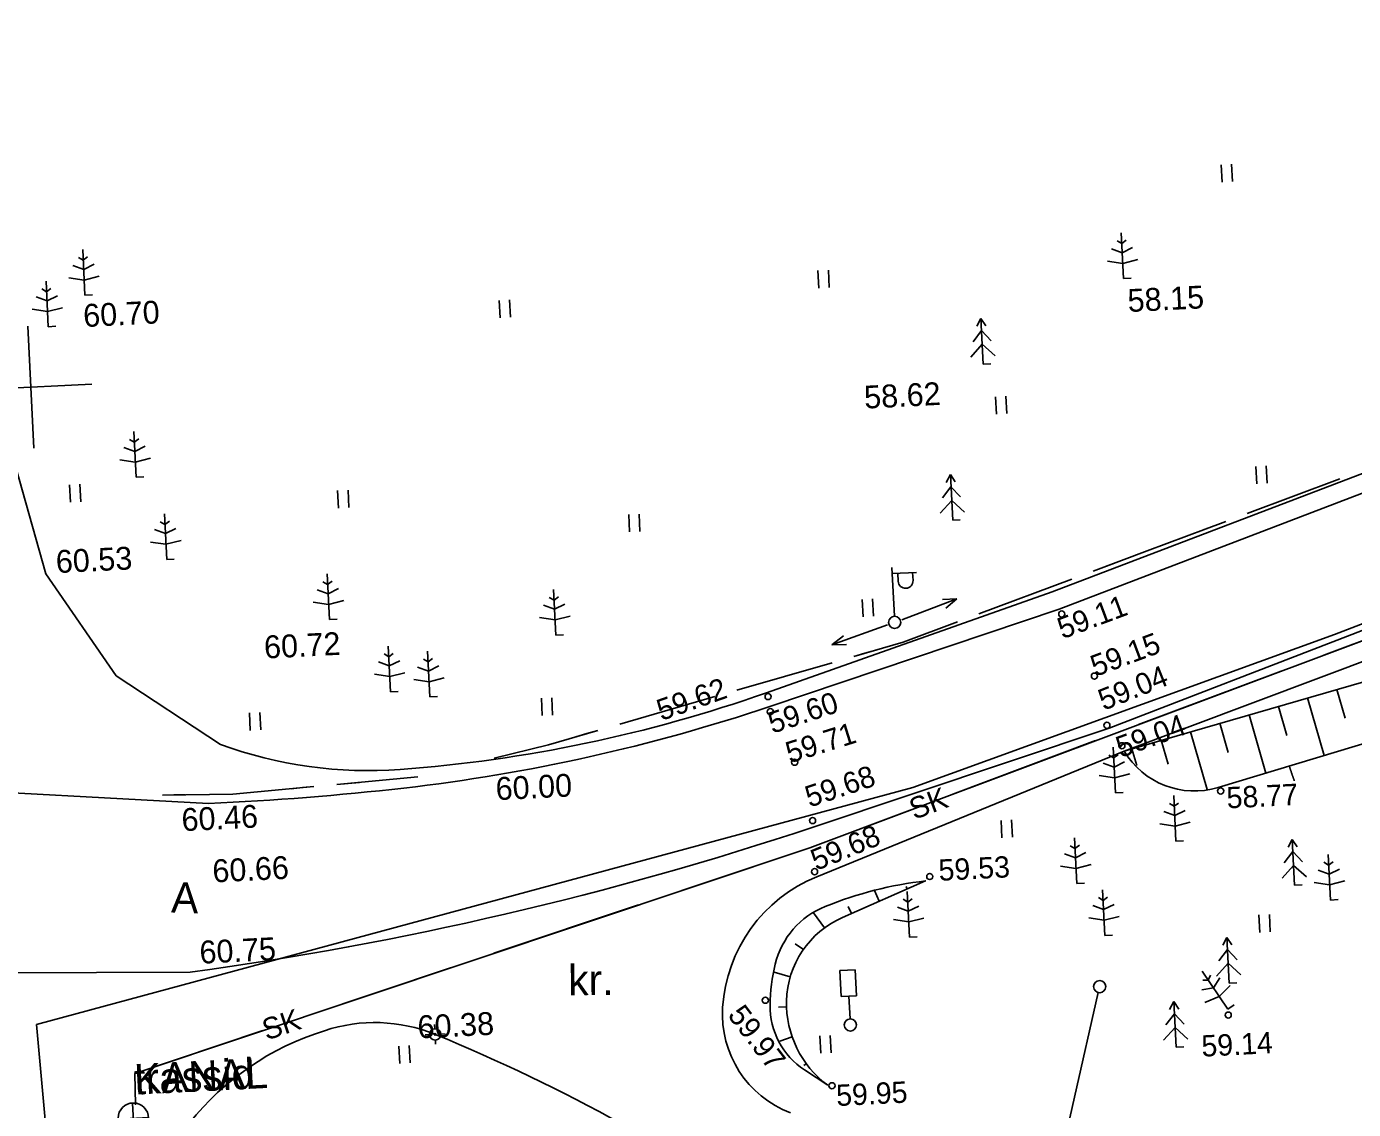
# Model space of a CAD drawing. Extents: x 15024 to 646000, y 15553 to 6459000.
# Drawn here: x 641279.1 to 641322.63, y 6455082.32 to 6455117.85 of the extents above; entities that cross this region are included whole.
import ezdxf

# ---------------------------------------------------------------- set-up
doc = ezdxf.new("R2010")
doc.units = 0
for name, color, linetype in [('ALUSVORK', 7, 'Continuous'), ('ASFBET', 7, 'Continuous'), ('Default', 7, 'Continuous'), ('HALJASTUS', 7, 'Continuous'), ('HORISONTAALID', 7, 'Continuous'), ('KAEVUD', 7, 'Continuous'), ('KANAL', 7, 'Continuous'), ('KORGUSED', 7, 'Continuous'), ('KPKAABEL', 7, 'Continuous'), ('MAPGRID', 7, 'Continuous'), ('POINT', 7, 'Continuous'), ('POSTID', 7, 'Continuous'), ('PUUD', 7, 'Continuous'), ('VALLID', 7, 'Continuous'), ('VESI', 7, 'Continuous'), ('ZZYYTRASSID', 7, 'Continuous')]:
    doc.layers.add(name, color=color, linetype=linetype)

# ---------------------------------------------------------------- blocks, each defined once
blk = doc.blocks.new('LAT11')
at = {"layer": 'Default'}
for p, q in [((0, 25), (0, 225)), ((0, 200), (100, 200)), ((22.7, 167.9), (22.7, 200)), ((83.9, 167.9), (83.9, 200))]:
    blk.add_line(p, q, dxfattribs=at)
blk.add_circle((0, 0), 25, dxfattribs=at)
blk.add_arc((53.3, 167.9), 30.6, 180, 0, dxfattribs=at)
blk = doc.blocks.new('NOOLM')
at = {"layer": 'Default'}
for p, q in [((25, 0), (218.4, 0)), ((218.4, 0), (173.3, 15)), ((218.4, 0), (173.3, -14.8))]:
    blk.add_line(p, q, dxfattribs=at)
blk = doc.blocks.new('LIIKLUSM')
at = {"layer": 'Default'}
for p, q in [((-25, 95), (-25, 180)), ((25, 95), (25, 180)), ((0, 20), (0, 95))]:
    blk.add_line(p, q, dxfattribs=at)
blk.add_circle((0, 0), 20, dxfattribs=at)
at = {"layer": 'POSTID'}
for points in [[(25, 180), (-25, 180)], [(25, 95), (-25, 95)]]:
    blk.add_lwpolyline(points, dxfattribs=at)
blk = doc.blocks.new('PM_1')
at = {"layer": 'Default'}
for p, q in [((0, 300), (0, 0)), ((0, 170), (-70, 200)), ((0, 230), (-30, 250)), ((30, 250), (0, 230)), ((70, 200), (0, 170)), ((-100, 120), (0, 100)), ((0, 100), (100, 120)), ((0, 0), (50, 0))]:
    blk.add_line(p, q, dxfattribs=at)
blk = doc.blocks.new('PK')
at = {"layer": 'Default'}
for p, q in [((0, 300), (-30, 250)), ((30, 250), (0, 300)), ((0, 300), (0, 0)), ((0, 220), (-60, 150)), ((60, 150), (0, 220)), ((0, 130), (-80, 50)), ((80, 50), (0, 130)), ((0, 0), (50, 0))]:
    blk.add_line(p, q, dxfattribs=at)
blk = doc.blocks.new('SPUNKT')
at = {"layer": 'Default'}
for p, q in [((-37.5, 0), (-65, 0)), ((0, 37.5), (0, 65)), ((37.5, 0), (65, 0)), ((0, -37.5), (0, -65))]:
    blk.add_line(p, q, dxfattribs=at)
for radius in [37.5, 5]:
    blk.add_circle((0, 0), radius, dxfattribs=at)
blk = doc.blocks.new('POINT_DISPLAY')
at = {"layer": 'Default'}
blk.add_line((0, 0), (0, 0), dxfattribs=at)
blk = doc.blocks.new('CROSS01')
at = {"layer": 'Default'}
for p, q in [((0, 400), (0, -400)), ((-400, 0), (400, 0))]:
    blk.add_line(p, q, dxfattribs=at)
blk = doc.blocks.new('HEIN_1')
at = {"layer": 'Default'}
for p, q in [((-23.4, 38), (-23.4, -38.1)), ((22.1, 38), (22.1, -38.1))]:
    blk.add_line(p, q, dxfattribs=at)
blk = doc.blocks.new('KK')
at = {"layer": 'Default'}
for p, q in [((0, -100), (0, 100)), ((-100, 0), (100, 0))]:
    blk.add_line(p, q, dxfattribs=at)
blk.add_circle((0, 0), 100, dxfattribs=at)
blk = doc.blocks.new('_U65')
at = {"layer": 'KANAL'}
for p, q in [((3968.5, 1277.3), (4445, 1428.9)), ((3349.1, 1080.2), (3825.6, 1231.8)), ((2729.7, 883.2), (3206.2, 1034.8)), ((2251.8, 731.1), (2586.8, 837.7)), ((1825.8, 612), (2251.8, 731.1)), ((1199.7, 437.1), (1681.3, 571.7)), ((573.7, 262.2), (1055.3, 396.8)), ((3.2, 102.8), (429.2, 221.8)), ((0, 0), (3.2, 102.8))]:
    blk.add_line(p, q, dxfattribs=at)
at = {"layer": 'ZZYYTRASSID'}
blk.add_lwpolyline([(0, 0), (3.2, 102.8), (2251.8, 731.1), (6161.7, 1975.1), (7237.3, 2313.5), (11421.1, 3574.6), (15570.3, 4813.9), (20624, 6390)], dxfattribs=at)
at = {"layer": 'KANAL'}
for rotation, p in [(17.6498, (2599, 804.8)), (15.6118, (440.3, 188.6))]:
    blk.add_text('SK', height=70, rotation=rotation, dxfattribs=at).set_placement(p)
at = {"layer": 'ZZYYTRASSID'}
for s in ['trassid', 'KANAL']:
    blk.add_text(s, height=100, dxfattribs=at).set_placement((0, 33.3))

msp = doc.modelspace()

# ---------------------------------------------------------------- linework, layer by layer
at = {"layer": 'ASFBET'}
for points in [[(641483.592, 6455161.711), (641460.879, 6455153.127), (641434.148, 6455143.485), (641414.075, 6455136.135), (641383.859, 6455125.139), (641362.256, 6455117.37), (641336.588, 6455107.775), (641312.978, 6455098.732), (641303.487, 6455095.543)], [(641314.62, 6455094.827), (641338.073, 6455103.893), (641363.504, 6455113.283), (641385.326, 6455121.086), (641415.869, 6455132.03), (641435.653, 6455139.418), (641462.555, 6455149.446), (641485.342, 6455157.285)], [(641485.637, 6455156.289), (641462.966, 6455148.483), (641435.973, 6455138.514), (641416.093, 6455131.468), (641385.715, 6455119.957), (641363.67, 6455112.194), (641338.462, 6455102.846), (641315.106, 6455094.083), (641305.024, 6455089.959)], [(641285.462, 6455094.299), (641282.041, 6455096.546), (641279.727, 6455099.901), (641276.878, 6455109.986)], [(641336.438, 6455108.344), (641312.748, 6455099.301), (641303.377, 6455095.997)], [(641285.073, 6455092.365), (641275.422, 6455092.89), (641268.755, 6455095.028), (641258.518, 6455100.332)], [(641284.464, 6455086.825), (641275.248, 6455086.789), (641266.467, 6455089.427), (641256.102, 6455094.959)], [(641314.62, 6455094.827), (641304.906, 6455091.586)]]:
    msp.add_lwpolyline(points, dxfattribs=at)
for centre, radius, start, end in [((641287.912, 6455139.85), 46.501, 274.2489, 289.4248), ((641284.799, 6455151.151), 58.665, 276.5365, 288.57533), ((641290.313, 6455107.538), 14.099, 249.8772, 274.2489), ((641281.253, 6455182.099), 89.815, 272.4375, 276.5365), ((641269.212, 6455198.571), 112.782, 277.77187, 288.45034), ((641306.911, 6455085.345), 4.985, 112.2494, 176.2713), ((641305.383, 6455085.444), 3.453, 176.2713, 249.3609), ((641290.525, 6455079.948), 5.226, 67.7521, 108.4368), ((641291.593, 6455076.164), 9.155, 107.2892, 175.2195), ((641270.942, 6455032.074), 56.951, 54.0753, 67.7521)]:
    msp.add_arc(centre, radius, start, end, dxfattribs=at)
at = {"layer": 'HORISONTAALID'}
msp.add_open_spline([(641320.528, 6455093.589), (641320.582, 6455093.427), (641320.637, 6455093.266), (641320.693, 6455093.106)], degree=2, dxfattribs=at)
at = {"layer": 'KORGUSED'}
for centre in [(641313.064, 6455098.577), (641314.135, 6455096.54), (641303.429, 6455095.868), (641303.498, 6455095.373), (641314.546, 6455094.926), (641315.036, 6455094.256), (641304.3, 6455093.713), (641318.277, 6455092.771), (641304.887, 6455091.801), (641304.954, 6455090.123), (641308.731, 6455089.965), (641303.339, 6455085.905), (641318.524, 6455085.418), (641305.524, 6455083.1)]:
    msp.add_circle(centre, 0.1, dxfattribs=at)
at = {"layer": 'KPKAABEL'}
for p, q in [((641319.146, 6455101.876), (641322.189, 6455103.016)), ((641315.87, 6455100.65), (641318.443, 6455101.613)), ((641318.443, 6455101.613), (641318.092, 6455101.482)), ((641318.092, 6455101.482), (641317.741, 6455101.35)), ((641314.091, 6455099.984), (641315.87, 6455100.65)), ((641314.091, 6455099.984), (641314.442, 6455100.115)), ((641314.442, 6455100.115), (641314.793, 6455100.247)), ((641310.345, 6455098.581), (641313.389, 6455099.721)), ((641307.864, 6455097.652), (641309.643, 6455098.318)), ((641309.291, 6455098.187), (641308.94, 6455098.055)), ((641309.643, 6455098.318), (641309.291, 6455098.187)), ((641306.246, 6455097.185), (641307.864, 6455097.652)), ((641306.246, 6455097.185), (641306.607, 6455097.289)), ((641306.607, 6455097.289), (641306.967, 6455097.394)), ((641302.403, 6455096.076), (641305.526, 6455096.977)), ((641298.56, 6455094.967), (641301.683, 6455095.868)), ((641296.222, 6455094.291), (641297.84, 6455094.759)), ((641297.479, 6455094.654), (641297.119, 6455094.55)), ((641297.84, 6455094.759), (641297.479, 6455094.654)), ((641294.442, 6455093.852), (641296.222, 6455094.291)), ((641285.869, 6455092.669), (641288.527, 6455092.916)), ((641288.154, 6455092.882), (641287.781, 6455092.847)), ((641288.527, 6455092.916), (641288.154, 6455092.882)), ((641289.274, 6455092.986), (641291.933, 6455093.233)), ((641289.274, 6455092.986), (641289.647, 6455093.021)), ((641289.647, 6455093.021), (641290.021, 6455093.055)), ((641283.556, 6455092.636), (641285.869, 6455092.669)), ((641283.556, 6455092.636), (641283.931, 6455092.641)), ((641283.931, 6455092.641), (641284.306, 6455092.646))]:
    msp.add_line(p, q, dxfattribs=at)
at = {"layer": 'POSTID'}
msp.add_lwpolyline([(641312.708, 6455079.288), (641314.263, 6455086.157)], dxfattribs=at)
msp.add_circle((641314.307, 6455086.352), 0.2, dxfattribs=at)
at = {"layer": 'VALLID'}
for p, q in [((641322.091, 6455096.102), (641322.362, 6455095.163)), ((641320.169, 6455095.547), (641320.444, 6455094.597)), ((641321.13, 6455095.825), (641321.676, 6455093.935)), ((641319.209, 6455095.269), (641319.761, 6455093.357)), ((641317.287, 6455094.714), (641317.836, 6455092.816)), ((641318.248, 6455094.992), (641318.526, 6455094.03)), ((641316.327, 6455094.436), (641316.553, 6455093.652)), ((641315.366, 6455094.159), (641315.525, 6455093.608)), ((641307.077, 6455089.153), (641306.923, 6455089.504)), ((641307.993, 6455089.555), (641307.957, 6455089.636)), ((641306.161, 6455088.751), (641306.059, 6455088.984)), ((641305.281, 6455088.283), (641304.918, 6455088.776)), ((641304.585, 6455087.571), (641304.317, 6455087.758)), ((641304.155, 6455086.673), (641303.63, 6455086.827)), ((641304.033, 6455085.685), (641303.766, 6455085.675)), ((641304.216, 6455084.706), (641303.814, 6455084.566)), ((641304.68, 6455083.824), (641304.604, 6455083.768)), ((641305.383, 6455083.118), (641305.383, 6455083.118))]:
    msp.add_line(p, q, dxfattribs=at)
for points in [[(641315.106, 6455094.083), (641339.272, 6455101.068), (641364.071, 6455110.7), (641378.559, 6455115.905)], [(641318.194, 6455092.884), (641339.978, 6455099.458), (641364.572, 6455109.371), (641377.965, 6455114.286)], [(641308.598, 6455089.821), (641305.868, 6455088.623)], [(641305.383, 6455083.118), (641304.621, 6455083.62)]]:
    msp.add_lwpolyline(points, dxfattribs=at)
for centre, radius, start, end in [((641317.417, 6455095.459), 2.69, 210.7678, 286.792), ((641310.055, 6455077.193), 12.711, 96.5802, 111.9422), ((641306.332, 6455086.434), 2.749, 111.9422, 166.1546), ((641307.102, 6455085.81), 3.071, 113.6867, 178.6863), ((641309.416, 6455085.674), 5.925, 166.1546, 179.3003), ((641306.001, 6455085.716), 2.509, 179.3003, 236.6492), ((641307.374, 6455085.804), 3.343, 178.6863, 233.4605)]:
    msp.add_arc(centre, radius, start, end, dxfattribs=at)
at = {"layer": 'VESI'}
msp.add_lwpolyline([(641279.721, 6455081.858), (641279.429, 6455085.104), (641308.181, 6455092.89), (641322.015, 6455097.902), (641342.782, 6455105.89), (641372.124, 6455116.643), (641398.641, 6455126.015), (641425.369, 6455135.724), (641447.77, 6455144.092), (641484.016, 6455157.041), (641497.488, 6455162.647)], dxfattribs=at)

# ---------------------------------------------------------------- block references
at = {"layer": 'ALUSVORK', "xscale": 0.0049999999999999975, "yscale": 0.005, "rotation": 2.8845967091748927}
msp.add_blockref('SPUNKT', (641292.504, 6455084.785), dxfattribs=at)
at = {"layer": 'HALJASTUS', "xscale": 0.007499999999999997, "yscale": 0.007499999999999999, "rotation": 2.8845967091748927}
for p in [(641318.486, 6455113.042), (641305.254, 6455109.569), (641294.796, 6455108.59), (641311.079, 6455105.429), (641319.619, 6455103.144), (641280.697, 6455102.54), (641289.494, 6455102.35), (641299.045, 6455101.564), (641306.704, 6455098.783), (641296.178, 6455095.537), (641286.6, 6455095.055), (641311.262, 6455091.53), (641319.724, 6455088.427), (641305.318, 6455084.459), (641291.506, 6455084.128)]:
    msp.add_blockref('HEIN_1', p, dxfattribs=at)
at = {"layer": 'KAEVUD', "xscale": 0.0049999999999999975, "yscale": 0.005, "rotation": 2.8845967091748927}
msp.add_blockref('KK', (641282.602, 6455082.033), dxfattribs=at)
at = {"layer": 'KANAL', "xscale": 0.009999999999999995, "yscale": 0.01, "rotation": 2.8845967091748927}
msp.add_blockref('_U65', (641282.672, 6455082.476), dxfattribs=at)
at = {"layer": 'MAPGRID', "xscale": 0.0049999999999999975, "yscale": 0.005, "rotation": 2.8845967091748927}
msp.add_blockref('CROSS01', (641279.241, 6455106.02), dxfattribs=at)
at = {"layer": 'POINT', "xscale": 0.009999999999999995, "yscale": 0.01, "rotation": 2.8845967091748927}
msp.add_blockref('LIIKLUSM', (641306.127, 6455085.094), dxfattribs=at)
at = {"layer": 'POSTID'}
for name, xscale, yscale, rotation in [('LAT11', 0.007999999999999998, 0.008, 2.8845967091748923), ('NOOLM', 0.009999999999999993, 0.009999999999999998, 20.564712196586076), ('NOOLM', 0.009999999999999997, 0.009999999999999998, -160.35429355379625)]:
    msp.add_blockref(name, (641307.581, 6455098.304), dxfattribs=dict(at, xscale=xscale, yscale=yscale, rotation=rotation))
at = {"layer": 'PUUD'}
for name, p, xscale, yscale, rotation in [('PM_1', (641315.09, 6455109.584), 0.0049999999999999975, 0.005, 2.8845967091748927), ('PM_1', (641281.016, 6455109.036), 0.0049999999999999975, 0.005, 2.8845967091748927), ('PM_1', (641279.813, 6455108.005), 0.0049999999999999975, 0.005, 2.8845967091748927), ('POINT_DISPLAY', (641281.016, 6455109.036), 0.009999999999999995, 0.01, 2.8845967091748927), ('PK', (641310.489, 6455106.778), 0.0049999999999999975, 0.005, 2.8845967091748927), ('POINT_DISPLAY', (641279.813, 6455108.005), 0.009999999999999995, 0.01, 2.8845967091748927), ('PM_1', (641282.692, 6455103.065), 0.0049999999999999975, 0.005, 2.8845967091748927), ('PK', (641309.484, 6455101.655), 0.0049999999999999975, 0.005, 2.8845967091748927), ('PM_1', (641283.697, 6455100.366), 0.0049999999999999975, 0.005, 2.8845967091748927), ('PM_1', (641289.035, 6455098.395), 0.0049999999999999975, 0.005, 2.8845967091748927), ('PM_1', (641296.463, 6455097.884), 0.0049999999999999975, 0.005, 2.8845967091748927), ('PM_1', (641291.043, 6455096.027), 0.0049999999999999975, 0.005, 2.8845967091748927), ('PM_1', (641292.33, 6455095.857), 0.0049999999999999975, 0.005, 2.8845967091748927), ('PM_1', (641314.823, 6455092.706), 0.0049999999999999975, 0.005, 2.8845967091748927), ('PM_1', (641316.811, 6455091.12), 0.0049999999999999975, 0.005, 2.8845967091748927), ('PM_1', (641313.555, 6455089.733), 0.0049999999999999975, 0.005, 2.8845967091748927), ('PK', (641320.702, 6455089.682), 0.0049999999999999975, 0.005, 2.8845967091748927), ('PM_1', (641321.877, 6455089.194), 0.0049999999999999975, 0.005, 2.8845967091748927), ('PM_1', (641308.071, 6455087.977), 0.0049999999999999975, 0.005, 2.8845967091748927), ('PM_1', (641314.479, 6455088.033), 0.0049999999999999975, 0.005, 2.8845967091748927), ('PK', (641318.557, 6455086.469), 0.0049999999999999975, 0.005, 2.8845967091748927), ('PM_1', (641318.51, 6455085.611), 0.004999999999999998, 0.004999999999999998, 33.80626616896613), ('PK', (641316.814, 6455084.361), 0.0049999999999999975, 0.005, 2.8845967091748927)]:
    msp.add_blockref(name, p, dxfattribs=dict(at, xscale=xscale, yscale=yscale, rotation=rotation))

# ---------------------------------------------------------------- texts
at = {"layer": 'ASFBET'}
for s, rotation, p in [('A', 358.1833, (641283.834, 6455088.786)), ('kr.', 0.6228, (641296.874, 6455086.065))]:
    msp.add_text(s, height=1, rotation=rotation, dxfattribs=at).set_placement(p)
at = {"layer": 'KORGUSED'}
for s, height, rotation, p in [('58.15', 0.75, 2.8846, (641315.242, 6455108.485)), ('60.70', 0.75, 2.8846, (641280.975, 6455107.992)), ('58.62', 0.75, 2.8846, (641306.599, 6455105.316)), ('60.53', 0.75, 2.8846, (641280.077, 6455099.919)), (' 59.11', 0.7, 20.4645, (641312.841, 6455097.657)), ('60.72', 0.75, 2.8846, (641286.909, 6455097.115)), (' 59.15', 0.7, 20.4904, (641313.926, 6455096.422)), (' 59.04', 0.7, 21.6944, (641314.195, 6455095.305)), (' 59.62', 0.7, 19.3485, (641299.681, 6455094.981)), (' 59.60', 0.7, 18.2344, (641303.321, 6455094.566)), (' 59.04', 0.7, 20.0303, (641314.755, 6455093.763)), (' 59.71', 0.7, 17.3578, (641303.89, 6455093.596)), ('60.00', 0.75, 2.8846, (641294.507, 6455092.468)), (' 59.68', 0.7, 18.5038, (641304.54, 6455092.142)), (' 58.77', 0.7, 2.8846, (641318.229, 6455092.185)), ('60.46', 0.75, 2.8846, (641284.202, 6455091.449)), (' 59.68', 0.7, 22.3906, (641304.771, 6455090.048)), ('60.66', 0.75, 2.8846, (641285.215, 6455089.768)), (' 59.53', 0.7, 2.8846, (641308.779, 6455089.81)), ('60.75', 0.75, 2.8846, (641284.791, 6455087.102)), ('60.38', 0.75, 2.8846, (641291.946, 6455084.651)), (' 59.97', 0.7, 307.223, (641301.921, 6455085.617)), (' 59.14', 0.7, 2.8846, (641317.403, 6455084.039)), (' 59.95', 0.7, 2.8846, (641305.419, 6455082.419))]:
    msp.add_text(s, height=height, rotation=rotation, dxfattribs=at).set_placement(p)

doc.saveas('drawing.dxf')
